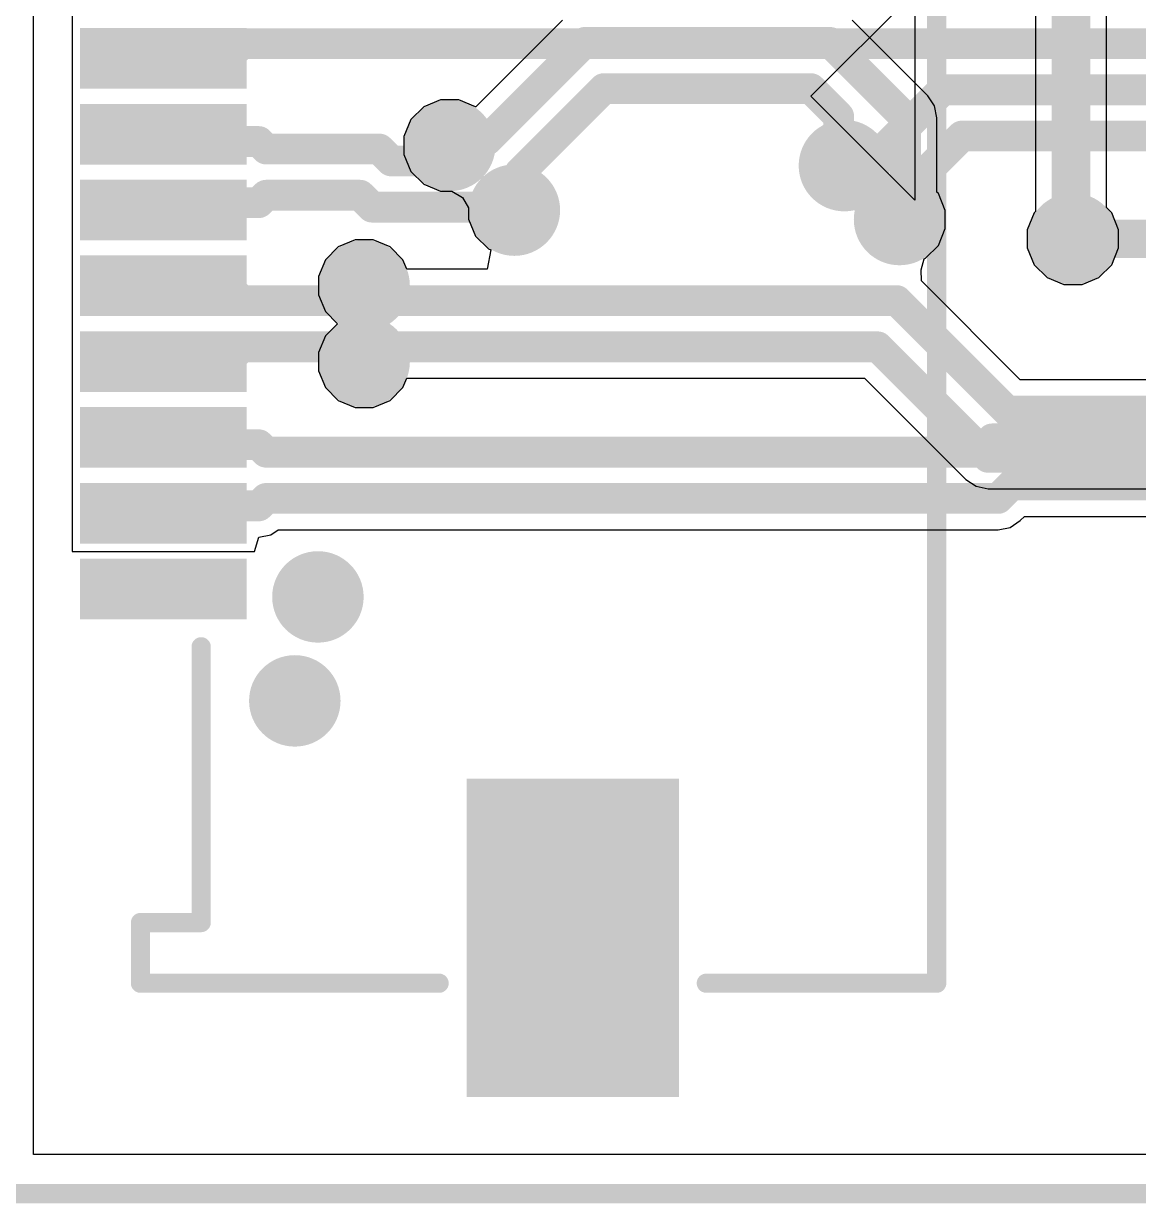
# Model space of a CAD drawing. Header units: inches. Extents: x -14.1 to 26.4, y -2.7 to 26.9.
# Drawn here: x 0.19 to 7.54, y -0.06 to 7.72 of the extents above; entities that cross this region are included whole.
import ezdxf

# ---------------------------------------------------------------- set-up
doc = ezdxf.new("R2010")
doc.units = ezdxf.units.IN
for name, color, linetype in [('Board Outline', 216, 'Continuous'), ('Bottom Layer', 5, 'Continuous'), ('Bottom Overlay', 54, 'Continuous'), ('Bottom Paste', 16, 'Continuous'), ('Bottom Solder', 6, 'Continuous'), ('Top Layer', 1, 'Continuous'), ('Top Solder', 216, 'Continuous'), ('Via Holes', 16, 'Continuous')]:
    doc.layers.add(name, color=color, linetype=linetype)

# ---------------------------------------------------------------- blocks, each defined once
blk = doc.blocks.new('5051101492_B_4')
at = {"layer": 'Bottom Layer'}
for points in [[(-6.5499, 2), (-4.5499, 2), (-4.5499, 0.7), (-6.5499, 0.7)], [(4.5499, 2), (6.5499, 2), (6.5499, 0.7), (4.5499, 0.7)], [(-3.3999, -0.85), (-3.0999, -0.85), (-3.0999, -1.85), (-3.3999, -1.85)], [(-2.9001, -0.85), (-2.6001, -0.85), (-2.6001, -1.85), (-2.9001, -1.85)], [(-2.3999, -0.85), (-2.0999, -0.85), (-2.0999, -1.85), (-2.3999, -1.85)], [(-1.9001, -0.85), (-1.6001, -0.85), (-1.6001, -1.85), (-1.9001, -1.85)], [(-1.4002, -0.85), (-1.1002, -0.85), (-1.1002, -1.85), (-1.4002, -1.85)], [(-0.9001, -0.85), (-0.6001, -0.85), (-0.6001, -1.85), (-0.9001, -1.85)], [(-0.3999, -0.85), (-0.0999, -0.85), (-0.0999, -1.85), (-0.3999, -1.85)], [(0.0999, -0.85), (0.3999, -0.85), (0.3999, -1.85), (0.0999, -1.85)], [(0.6001, -0.85), (0.9001, -0.85), (0.9001, -1.85), (0.6001, -1.85)], [(1.0999, -0.85), (1.3999, -0.85), (1.3999, -1.85), (1.0999, -1.85)], [(1.6001, -0.85), (1.9001, -0.85), (1.9001, -1.85), (1.6001, -1.85)], [(2.0999, -0.85), (2.3999, -0.85), (2.3999, -1.85), (2.0999, -1.85)], [(2.6001, -0.85), (2.9001, -0.85), (2.9001, -1.85), (2.6001, -1.85)], [(3.0999, -0.85), (3.3999, -0.85), (3.3999, -1.85), (3.0999, -1.85)]]:
    blk.add_hatch(color=5, dxfattribs=at).paths.add_polyline_path(points)
at = {"layer": 'Bottom Paste'}
for points in [[(-6.5499, 2), (-4.5499, 2), (-4.5499, 0.7), (-6.5499, 0.7)], [(4.5499, 2), (6.5499, 2), (6.5499, 0.7), (4.5499, 0.7)], [(-3.3999, -0.85), (-3.0999, -0.85), (-3.0999, -1.85), (-3.3999, -1.85)], [(-2.9001, -0.85), (-2.6001, -0.85), (-2.6001, -1.85), (-2.9001, -1.85)], [(-2.3999, -0.85), (-2.0999, -0.85), (-2.0999, -1.85), (-2.3999, -1.85)], [(-1.9001, -0.85), (-1.6001, -0.85), (-1.6001, -1.85), (-1.9001, -1.85)], [(-1.4002, -0.85), (-1.1002, -0.85), (-1.1002, -1.85), (-1.4002, -1.85)], [(-0.9001, -0.85), (-0.6001, -0.85), (-0.6001, -1.85), (-0.9001, -1.85)], [(-0.3999, -0.85), (-0.0999, -0.85), (-0.0999, -1.85), (-0.3999, -1.85)], [(0.0999, -0.85), (0.3999, -0.85), (0.3999, -1.85), (0.0999, -1.85)], [(0.6001, -0.85), (0.9001, -0.85), (0.9001, -1.85), (0.6001, -1.85)], [(1.0999, -0.85), (1.3999, -0.85), (1.3999, -1.85), (1.0999, -1.85)], [(1.6001, -0.85), (1.9001, -0.85), (1.9001, -1.85), (1.6001, -1.85)], [(2.0999, -0.85), (2.3999, -0.85), (2.3999, -1.85), (2.0999, -1.85)], [(2.6001, -0.85), (2.9001, -0.85), (2.9001, -1.85), (2.6001, -1.85)], [(3.0999, -0.85), (3.3999, -0.85), (3.3999, -1.85), (3.0999, -1.85)]]:
    blk.add_hatch(color=16, dxfattribs=at).paths.add_polyline_path(points)
at = {"layer": 'Bottom Solder'}
for points in [[(-6.5999, 2.05), (-4.4999, 2.05), (-4.4999, 0.65), (-6.5999, 0.65)], [(4.4999, 2.05), (6.5999, 2.05), (6.5999, 0.65), (4.4999, 0.65)], [(-3.4499, -0.8), (-3.0499, -0.8), (-3.0499, -1.9), (-3.4499, -1.9)], [(-2.9501, -0.8), (-2.5501, -0.8), (-2.5501, -1.9), (-2.9501, -1.9)], [(-2.4499, -0.8), (-2.0499, -0.8), (-2.0499, -1.9), (-2.4499, -1.9)], [(-1.9501, -0.8), (-1.5501, -0.8), (-1.5501, -1.9), (-1.9501, -1.9)], [(-1.4502, -0.8), (-1.0502, -0.8), (-1.0502, -1.9), (-1.4502, -1.9)], [(-0.9501, -0.8), (-0.5501, -0.8), (-0.5501, -1.9), (-0.9501, -1.9)], [(-0.4499, -0.8), (-0.0499, -0.8), (-0.0499, -1.9), (-0.4499, -1.9)], [(0.0499, -0.8), (0.4499, -0.8), (0.4499, -1.9), (0.0499, -1.9)], [(0.5501, -0.8), (0.9501, -0.8), (0.9501, -1.9), (0.5501, -1.9)], [(1.0499, -0.8), (1.4499, -0.8), (1.4499, -1.9), (1.0499, -1.9)], [(1.5501, -0.8), (1.9501, -0.8), (1.9501, -1.9), (1.5501, -1.9)], [(2.0499, -0.8), (2.4499, -0.8), (2.4499, -1.9), (2.0499, -1.9)], [(2.5501, -0.8), (2.9501, -0.8), (2.9501, -1.9), (2.5501, -1.9)], [(3.0499, -0.8), (3.4499, -0.8), (3.4499, -1.9), (3.0499, -1.9)]]:
    blk.add_hatch(color=6, dxfattribs=at).paths.add_polyline_path(points)
at = {"layer": 'Bottom Overlay'}
for p, q in [((0, 2.921), (-0.6858, 3.6068)), ((-0.6858, 3.6068), (0.6858, 3.6068)), ((0.6858, 3.6068), (0, 2.921))]:
    blk.add_line(p, q, dxfattribs=at)
for points in [[(-5.85, 2.2311, 0.127, 0.127, 0), (-5.85, 3.75, 0.127, 0.127, 0)], [(5.85, 3.75, 0.127, 0.127, 0), (-5.85, 3.75, 0.127, 0.127, 0)], [(5.85, 2.2311, 0.127, 0.127, 0), (5.85, 3.75, 0.127, 0.127, 0)], [(-5.85, -1.5, 0.127, 0.127, 0), (-5.85, 0.4688, 0.127, 0.127, 0)], [(5.85, -1.5, 0.127, 0.127, 0), (5.85, 0.4688, 0.127, 0.127, 0)], [(-3.6312, -1.1, 0.127, 0.127, 0), (-5.45, -1.1, 0.127, 0.127, 0)], [(-5.45, -1.5, 0.127, 0.127, 0), (-5.45, -1.1, 0.127, 0.127, 0)], [(5.45, -1.1, 0.127, 0.127, 0), (3.6311, -1.1, 0.127, 0.127, 0)], [(5.45, -1.5, 0.127, 0.127, 0), (5.45, -1.1, 0.127, 0.127, 0)], [(-3.81, -1.5494, 0.254, 0.254, 0), (-3.9624, -1.397, 0.254, 0.254, 0)], [(-3.9624, -1.7018, 0.254, 0.254, 0), (-3.9624, -1.397, 0.254, 0.254, 0)], [(-5.45, -1.5, 0.127, 0.127, 0), (-5.85, -1.5, 0.127, 0.127, 0)], [(-3.9624, -1.7018, 0.254, 0.254, 0), (-3.81, -1.5494, 0.254, 0.254, 0)], [(5.85, -1.5, 0.127, 0.127, 0), (5.45, -1.5, 0.127, 0.127, 0)]]:
    blk.add_lwpolyline(points, format="xyseb", dxfattribs=at)
for points in [[(-5.8817, 3.75, 0.0635, 0.0635, 1), (-5.8182, 3.75, 0.0635, 0.0635, 1)], [(-5.8817, 3.75, 0.0635, 0.0635, 1), (-5.8182, 3.75, 0.0635, 0.0635, 1)], [(5.8183, 3.75, 0.0635, 0.0635, 1), (5.8818, 3.75, 0.0635, 0.0635, 1)], [(5.8183, 3.75, 0.0635, 0.0635, 1), (5.8818, 3.75, 0.0635, 0.0635, 1)], [(-5.8817, 2.2311, 0.0635, 0.0635, 1), (-5.8182, 2.2311, 0.0635, 0.0635, 1)], [(5.8183, 2.2311, 0.0635, 0.0635, 1), (5.8818, 2.2311, 0.0635, 0.0635, 1)], [(-5.8817, 0.4688, 0.0635, 0.0635, 1), (-5.8182, 0.4688, 0.0635, 0.0635, 1)], [(5.8183, 0.4688, 0.0635, 0.0635, 1), (5.8818, 0.4688, 0.0635, 0.0635, 1)], [(-5.4817, -1.1, 0.0635, 0.0635, 1), (-5.4182, -1.1, 0.0635, 0.0635, 1)], [(-5.4817, -1.1, 0.0635, 0.0635, 1), (-5.4182, -1.1, 0.0635, 0.0635, 1)], [(-3.6629, -1.1, 0.0635, 0.0635, 1), (-3.5994, -1.1, 0.0635, 0.0635, 1)], [(3.5993, -1.1, 0.0635, 0.0635, 1), (3.6628, -1.1, 0.0635, 0.0635, 1)], [(5.4183, -1.1, 0.0635, 0.0635, 1), (5.4818, -1.1, 0.0635, 0.0635, 1)], [(5.4183, -1.1, 0.0635, 0.0635, 1), (5.4818, -1.1, 0.0635, 0.0635, 1)], [(-4.0259, -1.397, 0.127, 0.127, 1), (-3.8989, -1.397, 0.127, 0.127, 1)], [(-4.0259, -1.397, 0.127, 0.127, 1), (-3.8989, -1.397, 0.127, 0.127, 1)], [(-5.8817, -1.5, 0.0635, 0.0635, 1), (-5.8182, -1.5, 0.0635, 0.0635, 1)], [(-5.8817, -1.5, 0.0635, 0.0635, 1), (-5.8182, -1.5, 0.0635, 0.0635, 1)], [(-5.4817, -1.5, 0.0635, 0.0635, 1), (-5.4182, -1.5, 0.0635, 0.0635, 1)], [(-5.4817, -1.5, 0.0635, 0.0635, 1), (-5.4182, -1.5, 0.0635, 0.0635, 1)], [(-3.8735, -1.5494, 0.127, 0.127, 1), (-3.7465, -1.5494, 0.127, 0.127, 1)], [(-3.8735, -1.5494, 0.127, 0.127, 1), (-3.7465, -1.5494, 0.127, 0.127, 1)], [(5.4183, -1.5, 0.0635, 0.0635, 1), (5.4818, -1.5, 0.0635, 0.0635, 1)], [(5.4183, -1.5, 0.0635, 0.0635, 1), (5.4818, -1.5, 0.0635, 0.0635, 1)], [(5.8183, -1.5, 0.0635, 0.0635, 1), (5.8818, -1.5, 0.0635, 0.0635, 1)], [(5.8183, -1.5, 0.0635, 0.0635, 1), (5.8818, -1.5, 0.0635, 0.0635, 1)], [(-4.0259, -1.7018, 0.127, 0.127, 1), (-3.8989, -1.7018, 0.127, 0.127, 1)], [(-4.0259, -1.7018, 0.127, 0.127, 1), (-3.8989, -1.7018, 0.127, 0.127, 1)]]:
    blk.add_lwpolyline(points, format="xyseb", close=True, dxfattribs=at)

msp = doc.modelspace()

# ---------------------------------------------------------------- hatches: boundary and pattern name
at = {"layer": 'Bottom Layer'}
h = msp.add_hatch(color=5, dxfattribs=at)
edge = h.paths.add_edge_path()
edge.add_arc((3.0025, 6.9147), 0.2, 0, 360)
h = msp.add_hatch(color=5, dxfattribs=at)
edge = h.paths.add_edge_path()
edge.add_arc((5.6054, 6.7818), 0.2, 0, 360)
h = msp.add_hatch(color=5, dxfattribs=at)
edge = h.paths.add_edge_path()
edge.add_arc((3.429, 6.4882), 0.2, 0, 360)
h = msp.add_hatch(color=5, dxfattribs=at)
edge = h.paths.add_edge_path()
edge.add_arc((5.969, 6.4262), 0.2, 0, 360)
h = msp.add_hatch(color=5, dxfattribs=at)
edge = h.paths.add_edge_path()
edge.add_arc((7.112, 6.2992), 0.2, 0, 360)
h = msp.add_hatch(color=5, dxfattribs=at)
edge = h.paths.add_edge_path()
edge.add_arc((2.4384, 5.9898), 0.2, 0, 360)
h = msp.add_hatch(color=5, dxfattribs=at)
edge = h.paths.add_edge_path()
edge.add_arc((2.4384, 5.4882), 0.2, 0, 360)
h = msp.add_hatch(color=5, dxfattribs=at)
edge = h.paths.add_edge_path()
edge.add_arc((2.1336, 3.937), 0.2, 0, 360)
h = msp.add_hatch(color=5, dxfattribs=at)
edge = h.paths.add_edge_path()
edge.add_arc((1.9812, 3.2512), 0.2, 0, 360)
at = {"layer": 'Bottom Solder'}
h = msp.add_hatch(color=6, dxfattribs=at)
edge = h.paths.add_edge_path()
edge.add_arc((3.0025, 6.9147), 0.3016, 0, 360)
h = msp.add_hatch(color=6, dxfattribs=at)
edge = h.paths.add_edge_path()
edge.add_arc((5.6054, 6.7818), 0.3016, 0, 360)
h = msp.add_hatch(color=6, dxfattribs=at)
edge = h.paths.add_edge_path()
edge.add_arc((3.429, 6.4882), 0.3016, 0, 360)
h = msp.add_hatch(color=6, dxfattribs=at)
edge = h.paths.add_edge_path()
edge.add_arc((5.969, 6.4262), 0.3016, 0, 360)
h = msp.add_hatch(color=6, dxfattribs=at)
edge = h.paths.add_edge_path()
edge.add_arc((7.112, 6.2992), 0.3016, 0, 360)
h = msp.add_hatch(color=6, dxfattribs=at)
edge = h.paths.add_edge_path()
edge.add_arc((2.4384, 5.9898), 0.3016, 0, 360)
h = msp.add_hatch(color=6, dxfattribs=at)
edge = h.paths.add_edge_path()
edge.add_arc((2.4384, 5.4882), 0.3016, 0, 360)
h = msp.add_hatch(color=6, dxfattribs=at)
edge = h.paths.add_edge_path()
edge.add_arc((2.1336, 3.937), 0.3016, 0, 360)
h = msp.add_hatch(color=6, dxfattribs=at)
edge = h.paths.add_edge_path()
edge.add_arc((1.9812, 3.2512), 0.3016, 0, 360)
at = {"layer": 'Top Layer'}
h = msp.add_hatch(color=1, dxfattribs=at)
edge = h.paths.add_edge_path()
edge.add_arc((3.0025, 6.9147), 0.2, 0, 360)
h = msp.add_hatch(color=1, dxfattribs=at)
edge = h.paths.add_edge_path()
edge.add_arc((5.6054, 6.7818), 0.2, 0, 360)
h = msp.add_hatch(color=1, dxfattribs=at)
edge = h.paths.add_edge_path()
edge.add_arc((3.429, 6.4882), 0.2, 0, 360)
h = msp.add_hatch(color=1, dxfattribs=at)
edge = h.paths.add_edge_path()
edge.add_arc((5.969, 6.4262), 0.2, 0, 360)
h = msp.add_hatch(color=1, dxfattribs=at)
edge = h.paths.add_edge_path()
edge.add_arc((7.112, 6.2992), 0.2, 0, 360)
h = msp.add_hatch(color=1, dxfattribs=at)
edge = h.paths.add_edge_path()
edge.add_arc((2.4384, 5.9898), 0.2, 0, 360)
h = msp.add_hatch(color=1, dxfattribs=at)
edge = h.paths.add_edge_path()
edge.add_arc((2.4384, 5.4882), 0.2, 0, 360)
h = msp.add_hatch(color=1, dxfattribs=at)
edge = h.paths.add_edge_path()
edge.add_arc((2.1336, 3.937), 0.2, 0, 360)
h = msp.add_hatch(color=1, dxfattribs=at)
edge = h.paths.add_edge_path()
edge.add_arc((1.9812, 3.2512), 0.2, 0, 360)
at = {"layer": 'Top Solder'}
h = msp.add_hatch(color=216, dxfattribs=at)
edge = h.paths.add_edge_path()
edge.add_arc((3.0025, 6.9147), 0.3016, 0, 360)
h = msp.add_hatch(color=216, dxfattribs=at)
edge = h.paths.add_edge_path()
edge.add_arc((5.6054, 6.7818), 0.3016, 0, 360)
h = msp.add_hatch(color=216, dxfattribs=at)
edge = h.paths.add_edge_path()
edge.add_arc((3.429, 6.4882), 0.3016, 0, 360)
h = msp.add_hatch(color=216, dxfattribs=at)
edge = h.paths.add_edge_path()
edge.add_arc((5.969, 6.4262), 0.3016, 0, 360)
h = msp.add_hatch(color=216, dxfattribs=at)
edge = h.paths.add_edge_path()
edge.add_arc((7.112, 6.2992), 0.3016, 0, 360)
h = msp.add_hatch(color=216, dxfattribs=at)
edge = h.paths.add_edge_path()
edge.add_arc((2.4384, 5.9898), 0.3016, 0, 360)
h = msp.add_hatch(color=216, dxfattribs=at)
edge = h.paths.add_edge_path()
edge.add_arc((2.4384, 5.4882), 0.3016, 0, 360)
h = msp.add_hatch(color=216, dxfattribs=at)
edge = h.paths.add_edge_path()
edge.add_arc((2.1336, 3.937), 0.3016, 0, 360)
h = msp.add_hatch(color=216, dxfattribs=at)
edge = h.paths.add_edge_path()
edge.add_arc((1.9812, 3.2512), 0.3016, 0, 360)
at = {"layer": 'Via Holes'}
h = msp.add_hatch(color=7, dxfattribs=at)
edge = h.paths.add_edge_path()
edge.add_arc((3.0025, 6.9147), 0.1, 0, 360)
h = msp.add_hatch(color=7, dxfattribs=at)
edge = h.paths.add_edge_path()
edge.add_arc((5.6054, 6.7818), 0.1, 0, 360)
h = msp.add_hatch(color=7, dxfattribs=at)
edge = h.paths.add_edge_path()
edge.add_arc((3.429, 6.4882), 0.1, 0, 360)
h = msp.add_hatch(color=7, dxfattribs=at)
edge = h.paths.add_edge_path()
edge.add_arc((5.969, 6.4262), 0.1, 0, 360)
h = msp.add_hatch(color=7, dxfattribs=at)
edge = h.paths.add_edge_path()
edge.add_arc((7.112, 6.2992), 0.1, 0, 360)
h = msp.add_hatch(color=7, dxfattribs=at)
edge = h.paths.add_edge_path()
edge.add_arc((2.4384, 5.9898), 0.1, 0, 360)
h = msp.add_hatch(color=7, dxfattribs=at)
edge = h.paths.add_edge_path()
edge.add_arc((2.4384, 5.4882), 0.1, 0, 360)
h = msp.add_hatch(color=7, dxfattribs=at)
edge = h.paths.add_edge_path()
edge.add_arc((2.1336, 3.937), 0.1, 0, 360)
h = msp.add_hatch(color=7, dxfattribs=at)
edge = h.paths.add_edge_path()
edge.add_arc((1.9812, 3.2512), 0.1, 0, 360)

# ---------------------------------------------------------------- linework, layer by layer
at = {"layer": 'Board Outline'}
msp.add_lwpolyline([(0, 0, 0.127, 0.127, 0), (13, 0, 0.127, 0.127, 0)], format="xyseb", dxfattribs=at)
at = {"layer": 'Bottom Layer'}
for p, q in [((0.259, 0.259), (0.259, 13.741)), ((0.5122, 8.2376), (0.5122, 7.2373)), ((0.5122, 7.2373), (0.5122, 6.2373)), ((0.5122, 6.2373), (0.5122, 5.2373)), ((0.5122, 5.2373), (0.5122, 4.2373)), ((6.6977, 4.3952), (6.7649, 4.4401)), ((6.7649, 4.4401), (6.7922, 4.4674)), ((6.7922, 4.4674), (11.3045, 4.4674)), ((1.8224, 4.3459), (1.8725, 4.3794)), ((1.8725, 4.3794), (6.6184, 4.3794)), ((6.6184, 4.3794), (6.6977, 4.3952)), ((6.6184, 4.3794), (6.6184, 4.3794)), ((1.7154, 4.2373), (1.7431, 4.3302)), ((1.7431, 4.3302), (1.8224, 4.3459)), ((0.5122, 4.2373), (1.7154, 4.2373)), ((12.741, 0.259), (0.259, 0.259))]:
    msp.add_line(p, q, dxfattribs=at)
for points in [[(1.1138, 7.4889, 0.2032, 0.2032, 0), (1.1622, 7.5373, 0.2032, 0.2032, 0)], [(1.1622, 7.5373, 0.2032, 0.2032, 0), (1.582, 7.5373, 0.2032, 0.2032, 0)], [(1.582, 7.5373, 0.2032, 0.2032, 0), (1.6312, 7.5866, 0.2032, 0.2032, 0)], [(1.6312, 7.5866, 0.2032, 0.2032, 0), (9.059, 7.5866, 0.2032, 0.2032, 0)], [(5.7911, 6.8185, 0.2032, 0.2032, 0), (6.2544, 7.2818, 0.2032, 0.2032, 0)], [(6.2544, 7.2818, 0.2032, 0.2032, 0), (9.6969, 7.2818, 0.2032, 0.2032, 0)], [(1.1138, 6.9891, 0.2032, 0.2032, 0), (1.1622, 6.9407, 0.2032, 0.2032, 0)], [(1.1622, 6.9407, 0.2032, 0.2032, 0), (1.7431, 6.9407, 0.2032, 0.2032, 0)], [(1.7431, 6.9407, 0.2032, 0.2032, 0), (1.7924, 6.8914, 0.2032, 0.2032, 0)], [(2.8472, 6.8128, 0.2032, 0.2032, 0), (2.9492, 6.9147, 0.2032, 0.2032, 0)], [(2.9492, 6.9147, 0.2032, 0.2032, 0), (3.0025, 6.9147, 0.2032, 0.2032, 0)], [(6.0067, 6.603, 0.2032, 0.2032, 0), (6.3806, 6.977, 0.2032, 0.2032, 0)], [(6.3806, 6.977, 0.2032, 0.2032, 0), (9.0953, 6.977, 0.2032, 0.2032, 0)], [(1.7924, 6.8914, 0.2032, 0.2032, 0), (2.5381, 6.8914, 0.2032, 0.2032, 0)], [(2.5381, 6.8914, 0.2032, 0.2032, 0), (2.6167, 6.8128, 0.2032, 0.2032, 0)], [(2.6167, 6.8128, 0.2032, 0.2032, 0), (2.8472, 6.8128, 0.2032, 0.2032, 0)], [(1.1138, 6.4889, 0.2032, 0.2032, 0), (1.1622, 6.5373, 0.2032, 0.2032, 0)], [(1.1622, 6.5373, 0.2032, 0.2032, 0), (1.7431, 6.5373, 0.2032, 0.2032, 0)], [(1.7431, 6.5373, 0.2032, 0.2032, 0), (1.7924, 6.5866, 0.2032, 0.2032, 0)], [(1.7924, 6.5866, 0.2032, 0.2032, 0), (2.4118, 6.5866, 0.2032, 0.2032, 0)], [(2.4118, 6.5866, 0.2032, 0.2032, 0), (2.4905, 6.508, 0.2032, 0.2032, 0)], [(2.4905, 6.508, 0.2032, 0.2032, 0), (3.4092, 6.508, 0.2032, 0.2032, 0)], [(3.4092, 6.508, 0.2032, 0.2032, 0), (3.429, 6.4882, 0.2032, 0.2032, 0)], [(7.112, 6.2992, 0.254, 0.254, 0), (9.5853, 6.2992, 0.254, 0.254, 0)], [(1.1138, 5.9891, 0.2032, 0.2032, 0), (1.1622, 5.9407, 0.2032, 0.2032, 0)], [(1.1622, 5.9407, 0.2032, 0.2032, 0), (1.582, 5.9407, 0.2032, 0.2032, 0)], [(1.582, 5.9407, 0.2032, 0.2032, 0), (1.6312, 5.8914, 0.2032, 0.2032, 0)], [(1.6312, 5.8914, 0.2032, 0.2032, 0), (2.2867, 5.8914, 0.2032, 0.2032, 0)], [(1.582, 5.5373, 0.2032, 0.2032, 0), (1.6312, 5.5866, 0.2032, 0.2032, 0)], [(1.6312, 5.5866, 0.2032, 0.2032, 0), (2.2867, 5.5866, 0.2032, 0.2032, 0)], [(1.1138, 5.4889, 0.2032, 0.2032, 0), (1.1622, 5.5373, 0.2032, 0.2032, 0)], [(1.1622, 5.5373, 0.2032, 0.2032, 0), (1.582, 5.5373, 0.2032, 0.2032, 0)], [(1.1138, 4.9891, 0.2032, 0.2032, 0), (1.1622, 4.9407, 0.2032, 0.2032, 0)], [(6.4922, 4.8914, 0.2032, 0.2032, 0), (6.5802, 4.9794, 0.2032, 0.2032, 0)], [(6.5802, 4.9794, 0.2032, 0.2032, 0), (11.4277, 4.9794, 0.2032, 0.2032, 0)], [(1.1622, 4.9407, 0.2032, 0.2032, 0), (1.7431, 4.9407, 0.2032, 0.2032, 0)], [(1.7431, 4.9407, 0.2032, 0.2032, 0), (1.7924, 4.8914, 0.2032, 0.2032, 0)], [(1.7924, 4.8914, 0.2032, 0.2032, 0), (6.4922, 4.8914, 0.2032, 0.2032, 0)], [(6.6184, 4.5866, 0.2032, 0.2032, 0), (6.7064, 4.6746, 0.2032, 0.2032, 0)], [(6.7064, 4.6746, 0.2032, 0.2032, 0), (11.4325, 4.6746, 0.2032, 0.2032, 0)], [(1.7431, 4.5373, 0.2032, 0.2032, 0), (1.7924, 4.5866, 0.2032, 0.2032, 0)], [(1.7924, 4.5866, 0.2032, 0.2032, 0), (6.6184, 4.5866, 0.2032, 0.2032, 0)], [(1.1138, 4.4889, 0.2032, 0.2032, 0), (1.1622, 4.5373, 0.2032, 0.2032, 0)], [(1.1622, 4.5373, 0.2032, 0.2032, 0), (1.7431, 4.5373, 0.2032, 0.2032, 0)]]:
    msp.add_lwpolyline(points, format="xyseb", dxfattribs=at)
for points in [[(1.1114, 7.5373, 0.1016, 0.1016, 1), (1.213, 7.5373, 0.1016, 0.1016, 1)], [(1.1114, 7.5373, 0.1016, 0.1016, 1), (1.213, 7.5373, 0.1016, 0.1016, 1)], [(1.5312, 7.5373, 0.1016, 0.1016, 1), (1.6328, 7.5373, 0.1016, 0.1016, 1)], [(1.5312, 7.5373, 0.1016, 0.1016, 1), (1.6328, 7.5373, 0.1016, 0.1016, 1)], [(1.5804, 7.5866, 0.1016, 0.1016, 1), (1.682, 7.5866, 0.1016, 0.1016, 1)], [(1.5804, 7.5866, 0.1016, 0.1016, 1), (1.682, 7.5866, 0.1016, 0.1016, 1)], [(1.063, 7.4889, 0.1016, 0.1016, 1), (1.1646, 7.4889, 0.1016, 0.1016, 1)], [(6.2036, 7.2818, 0.1016, 0.1016, 1), (6.3052, 7.2818, 0.1016, 0.1016, 1)], [(6.2036, 7.2818, 0.1016, 0.1016, 1), (6.3052, 7.2818, 0.1016, 0.1016, 1)], [(1.063, 6.9891, 0.1016, 0.1016, 1), (1.1646, 6.9891, 0.1016, 0.1016, 1)], [(1.1114, 6.9407, 0.1016, 0.1016, 1), (1.213, 6.9407, 0.1016, 0.1016, 1)], [(1.1114, 6.9407, 0.1016, 0.1016, 1), (1.213, 6.9407, 0.1016, 0.1016, 1)], [(1.6923, 6.9407, 0.1016, 0.1016, 1), (1.7939, 6.9407, 0.1016, 0.1016, 1)], [(1.6923, 6.9407, 0.1016, 0.1016, 1), (1.7939, 6.9407, 0.1016, 0.1016, 1)], [(2.8984, 6.9147, 0.1016, 0.1016, 1), (3, 6.9147, 0.1016, 0.1016, 1)], [(2.8984, 6.9147, 0.1016, 0.1016, 1), (3, 6.9147, 0.1016, 0.1016, 1)], [(2.9517, 6.9147, 0.1016, 0.1016, 1), (3.0533, 6.9147, 0.1016, 0.1016, 1)], [(6.3298, 6.977, 0.1016, 0.1016, 1), (6.4314, 6.977, 0.1016, 0.1016, 1)], [(6.3298, 6.977, 0.1016, 0.1016, 1), (6.4314, 6.977, 0.1016, 0.1016, 1)], [(1.7416, 6.8914, 0.1016, 0.1016, 1), (1.8432, 6.8914, 0.1016, 0.1016, 1)], [(1.7416, 6.8914, 0.1016, 0.1016, 1), (1.8432, 6.8914, 0.1016, 0.1016, 1)], [(2.4873, 6.8914, 0.1016, 0.1016, 1), (2.5889, 6.8914, 0.1016, 0.1016, 1)], [(2.4873, 6.8914, 0.1016, 0.1016, 1), (2.5889, 6.8914, 0.1016, 0.1016, 1)], [(2.5659, 6.8128, 0.1016, 0.1016, 1), (2.6675, 6.8128, 0.1016, 0.1016, 1)], [(2.5659, 6.8128, 0.1016, 0.1016, 1), (2.6675, 6.8128, 0.1016, 0.1016, 1)], [(2.7964, 6.8128, 0.1016, 0.1016, 1), (2.898, 6.8128, 0.1016, 0.1016, 1)], [(2.7964, 6.8128, 0.1016, 0.1016, 1), (2.898, 6.8128, 0.1016, 0.1016, 1)], [(5.7403, 6.8185, 0.1016, 0.1016, 1), (5.8419, 6.8185, 0.1016, 0.1016, 1)], [(5.9559, 6.603, 0.1016, 0.1016, 1), (6.0575, 6.603, 0.1016, 0.1016, 1)], [(1.1114, 6.5373, 0.1016, 0.1016, 1), (1.213, 6.5373, 0.1016, 0.1016, 1)], [(1.1114, 6.5373, 0.1016, 0.1016, 1), (1.213, 6.5373, 0.1016, 0.1016, 1)], [(1.6923, 6.5373, 0.1016, 0.1016, 1), (1.7939, 6.5373, 0.1016, 0.1016, 1)], [(1.6923, 6.5373, 0.1016, 0.1016, 1), (1.7939, 6.5373, 0.1016, 0.1016, 1)], [(1.7416, 6.5866, 0.1016, 0.1016, 1), (1.8432, 6.5866, 0.1016, 0.1016, 1)], [(1.7416, 6.5866, 0.1016, 0.1016, 1), (1.8432, 6.5866, 0.1016, 0.1016, 1)], [(2.361, 6.5866, 0.1016, 0.1016, 1), (2.4626, 6.5866, 0.1016, 0.1016, 1)], [(2.361, 6.5866, 0.1016, 0.1016, 1), (2.4626, 6.5866, 0.1016, 0.1016, 1)], [(1.063, 6.4889, 0.1016, 0.1016, 1), (1.1646, 6.4889, 0.1016, 0.1016, 1)], [(2.4397, 6.508, 0.1016, 0.1016, 1), (2.5413, 6.508, 0.1016, 0.1016, 1)], [(2.4397, 6.508, 0.1016, 0.1016, 1), (2.5413, 6.508, 0.1016, 0.1016, 1)], [(3.3584, 6.508, 0.1016, 0.1016, 1), (3.46, 6.508, 0.1016, 0.1016, 1)], [(3.3584, 6.508, 0.1016, 0.1016, 1), (3.46, 6.508, 0.1016, 0.1016, 1)], [(3.3782, 6.4882, 0.1016, 0.1016, 1), (3.4798, 6.4882, 0.1016, 0.1016, 1)], [(7.0485, 6.2992, 0.127, 0.127, 1), (7.1755, 6.2992, 0.127, 0.127, 1)], [(1.063, 5.9891, 0.1016, 0.1016, 1), (1.1646, 5.9891, 0.1016, 0.1016, 1)], [(1.1114, 5.9407, 0.1016, 0.1016, 1), (1.213, 5.9407, 0.1016, 0.1016, 1)], [(1.1114, 5.9407, 0.1016, 0.1016, 1), (1.213, 5.9407, 0.1016, 0.1016, 1)], [(1.5312, 5.9407, 0.1016, 0.1016, 1), (1.6328, 5.9407, 0.1016, 0.1016, 1)], [(1.5312, 5.9407, 0.1016, 0.1016, 1), (1.6328, 5.9407, 0.1016, 0.1016, 1)], [(1.5804, 5.8914, 0.1016, 0.1016, 1), (1.682, 5.8914, 0.1016, 0.1016, 1)], [(1.5804, 5.8914, 0.1016, 0.1016, 1), (1.682, 5.8914, 0.1016, 0.1016, 1)], [(2.2359, 5.8914, 0.1016, 0.1016, 1), (2.3375, 5.8914, 0.1016, 0.1016, 1)], [(1.5804, 5.5866, 0.1016, 0.1016, 1), (1.682, 5.5866, 0.1016, 0.1016, 1)], [(1.5804, 5.5866, 0.1016, 0.1016, 1), (1.682, 5.5866, 0.1016, 0.1016, 1)], [(2.2359, 5.5866, 0.1016, 0.1016, 1), (2.3375, 5.5866, 0.1016, 0.1016, 1)], [(1.1114, 5.5373, 0.1016, 0.1016, 1), (1.213, 5.5373, 0.1016, 0.1016, 1)], [(1.1114, 5.5373, 0.1016, 0.1016, 1), (1.213, 5.5373, 0.1016, 0.1016, 1)], [(1.5312, 5.5373, 0.1016, 0.1016, 1), (1.6328, 5.5373, 0.1016, 0.1016, 1)], [(1.5312, 5.5373, 0.1016, 0.1016, 1), (1.6328, 5.5373, 0.1016, 0.1016, 1)], [(1.063, 5.4889, 0.1016, 0.1016, 1), (1.1646, 5.4889, 0.1016, 0.1016, 1)], [(1.063, 4.9891, 0.1016, 0.1016, 1), (1.1646, 4.9891, 0.1016, 0.1016, 1)], [(6.5294, 4.9794, 0.1016, 0.1016, 1), (6.631, 4.9794, 0.1016, 0.1016, 1)], [(6.5294, 4.9794, 0.1016, 0.1016, 1), (6.631, 4.9794, 0.1016, 0.1016, 1)], [(1.1114, 4.9407, 0.1016, 0.1016, 1), (1.213, 4.9407, 0.1016, 0.1016, 1)], [(1.1114, 4.9407, 0.1016, 0.1016, 1), (1.213, 4.9407, 0.1016, 0.1016, 1)], [(1.6923, 4.9407, 0.1016, 0.1016, 1), (1.7939, 4.9407, 0.1016, 0.1016, 1)], [(1.6923, 4.9407, 0.1016, 0.1016, 1), (1.7939, 4.9407, 0.1016, 0.1016, 1)], [(1.7416, 4.8914, 0.1016, 0.1016, 1), (1.8432, 4.8914, 0.1016, 0.1016, 1)], [(1.7416, 4.8914, 0.1016, 0.1016, 1), (1.8432, 4.8914, 0.1016, 0.1016, 1)], [(6.4414, 4.8914, 0.1016, 0.1016, 1), (6.543, 4.8914, 0.1016, 0.1016, 1)], [(6.4414, 4.8914, 0.1016, 0.1016, 1), (6.543, 4.8914, 0.1016, 0.1016, 1)], [(6.6556, 4.6746, 0.1016, 0.1016, 1), (6.7572, 4.6746, 0.1016, 0.1016, 1)], [(6.6556, 4.6746, 0.1016, 0.1016, 1), (6.7572, 4.6746, 0.1016, 0.1016, 1)], [(1.7416, 4.5866, 0.1016, 0.1016, 1), (1.8432, 4.5866, 0.1016, 0.1016, 1)], [(1.7416, 4.5866, 0.1016, 0.1016, 1), (1.8432, 4.5866, 0.1016, 0.1016, 1)], [(6.5676, 4.5866, 0.1016, 0.1016, 1), (6.6692, 4.5866, 0.1016, 0.1016, 1)], [(6.5676, 4.5866, 0.1016, 0.1016, 1), (6.6692, 4.5866, 0.1016, 0.1016, 1)], [(1.1114, 4.5373, 0.1016, 0.1016, 1), (1.213, 4.5373, 0.1016, 0.1016, 1)], [(1.1114, 4.5373, 0.1016, 0.1016, 1), (1.213, 4.5373, 0.1016, 0.1016, 1)], [(1.6923, 4.5373, 0.1016, 0.1016, 1), (1.7939, 4.5373, 0.1016, 0.1016, 1)], [(1.6923, 4.5373, 0.1016, 0.1016, 1), (1.7939, 4.5373, 0.1016, 0.1016, 1)], [(1.063, 4.4889, 0.1016, 0.1016, 1), (1.1646, 4.4889, 0.1016, 0.1016, 1)]]:
    msp.add_lwpolyline(points, format="xyseb", close=True, dxfattribs=at)
at = {"layer": 'Top Layer'}
for p, q in [((0.259, 0.259), (0.259, 13.741)), ((6.8662, 8.7601), (6.8662, 6.4799)), ((7.3324, 6.5053), (7.3324, 8.7855)), ((3.7468, 7.7411), (3.1747, 7.169)), ((6.1551, 7.2426), (5.6566, 7.7411)), ((6.2, 7.1754), (6.1551, 7.2426)), ((6.1551, 7.2426), (6.1551, 7.2426)), ((2.8316, 7.1704), (2.7468, 7.0856)), ((2.9425, 7.2163), (2.8316, 7.1704)), ((3.0625, 7.2163), (2.9425, 7.2163)), ((3.1733, 7.1704), (3.0625, 7.2163)), ((3.1747, 7.169), (3.1733, 7.1704)), ((6.2158, 7.0961), (6.2, 7.1754)), ((2.7468, 7.0856), (2.7009, 6.9747)), ((6.2158, 6.6148), (6.2158, 7.0961)), ((2.7009, 6.9747), (2.7009, 6.8547)), ((2.7009, 6.8547), (2.7468, 6.7439)), ((2.7468, 6.7439), (2.8316, 6.659)), ((2.8316, 6.659), (2.9425, 6.6131)), ((2.9425, 6.6131), (3.0168, 6.6131)), ((3.0168, 6.6131), (3.0865, 6.5722)), ((3.0865, 6.5722), (3.1274, 6.5026)), ((6.2143, 6.6074), (6.2158, 6.6148)), ((6.2247, 6.597), (6.2143, 6.6074)), ((6.2158, 6.6148), (6.2158, 6.6148)), ((6.2706, 6.4862), (6.2247, 6.597)), ((3.1274, 6.5026), (3.1274, 6.4282)), ((6.2706, 6.3662), (6.2706, 6.4862)), ((6.8563, 6.47), (6.8104, 6.3592)), ((6.8662, 6.4799), (6.8563, 6.47)), ((7.3677, 6.47), (7.3324, 6.5053)), ((7.4136, 6.3592), (7.3677, 6.47)), ((3.1274, 6.4282), (3.1733, 6.3174)), ((3.1733, 6.3174), (3.2582, 6.2325)), ((6.2247, 6.2554), (6.2706, 6.3662)), ((6.8104, 6.3592), (6.8104, 6.2392)), ((7.4136, 6.2392), (7.4136, 6.3592)), ((2.2676, 6.2455), (2.1827, 6.1606)), ((2.3784, 6.2914), (2.2676, 6.2455)), ((2.4984, 6.2914), (2.3784, 6.2914)), ((2.6092, 6.2455), (2.4984, 6.2914)), ((2.6941, 6.1606), (2.6092, 6.2455)), ((3.2582, 6.2325), (3.2749, 6.2256)), ((6.1398, 6.1705), (6.2247, 6.2554)), ((6.8104, 6.2392), (6.8563, 6.1284)), ((7.3677, 6.1284), (7.4136, 6.2392)), ((2.1827, 6.1606), (2.1368, 6.0498)), ((2.7198, 6.0986), (2.6941, 6.1606)), ((3.2749, 6.2256), (3.2496, 6.0986)), ((6.1123, 6.0944), (6.132, 6.1673)), ((6.132, 6.1673), (6.1398, 6.1705)), ((3.2496, 6.0986), (2.7198, 6.0986)), ((6.113, 6.0219), (6.1123, 6.0944)), ((6.8563, 6.1284), (6.9412, 6.0435)), ((7.2828, 6.0435), (7.3677, 6.1284)), ((2.1368, 6.0498), (2.1368, 5.9298)), ((6.7651, 5.3698), (6.113, 6.0219)), ((6.9412, 6.0435), (7.052, 5.9976)), ((7.052, 5.9976), (7.172, 5.9976)), ((7.172, 5.9976), (7.2828, 6.0435)), ((2.1368, 5.9298), (2.1827, 5.819)), ((2.1827, 5.819), (2.2627, 5.739)), ((2.2627, 5.739), (2.1827, 5.659)), ((2.1827, 5.659), (2.1368, 5.5482)), ((2.1368, 5.5482), (2.1368, 5.4282)), ((2.1368, 5.4282), (2.1827, 5.3174)), ((2.6941, 5.3174), (2.7198, 5.3794)), ((2.7198, 5.3794), (5.7384, 5.3794)), ((5.7384, 5.3794), (6.4065, 4.7113)), ((8.4165, 5.3698), (6.7651, 5.3698)), ((2.1827, 5.3174), (2.2676, 5.2325)), ((2.6092, 5.2325), (2.6941, 5.3174)), ((2.2676, 5.2325), (2.3784, 5.1866)), ((2.4984, 5.1866), (2.6092, 5.2325)), ((2.3784, 5.1866), (2.4984, 5.1866)), ((6.4065, 4.7113), (6.4065, 4.7113)), ((6.4065, 4.7113), (6.4737, 4.6664)), ((6.4737, 4.6664), (6.553, 4.6506)), ((6.553, 4.6506), (9.465, 4.6506)), ((12.741, 0.259), (0.259, 0.259))]:
    msp.add_line(p, q, dxfattribs=at)
for points in [[(7.0993, 6.3119, 0.254, 0.254, 0), (7.0993, 8.9535, 0.254, 0.254, 0)], [(3.2511, 6.9524, 0.2032, 0.2032, 0), (3.8934, 7.5946, 0.2032, 0.2032, 0)], [(3.8934, 7.5946, 0.2032, 0.2032, 0), (5.5101, 7.5946, 0.2032, 0.2032, 0)], [(5.5101, 7.5946, 0.2032, 0.2032, 0), (6.0086, 7.0961, 0.2032, 0.2032, 0)], [(3.4667, 6.7369, 0.2032, 0.2032, 0), (4.0196, 7.2898, 0.2032, 0.2032, 0)], [(4.0196, 7.2898, 0.2032, 0.2032, 0), (5.3839, 7.2898, 0.2032, 0.2032, 0)], [(5.3839, 7.2898, 0.2032, 0.2032, 0), (5.5677, 7.1059, 0.2032, 0.2032, 0)], [(5.5677, 6.8194, 0.2032, 0.2032, 0), (5.5677, 7.1059, 0.2032, 0.2032, 0)], [(6.0086, 6.6148, 0.2032, 0.2032, 0), (6.0086, 7.0961, 0.2032, 0.2032, 0)], [(3.0025, 6.9147, 0.2032, 0.2032, 0), (3.0401, 6.9524, 0.2032, 0.2032, 0)], [(3.0401, 6.9524, 0.2032, 0.2032, 0), (3.2511, 6.9524, 0.2032, 0.2032, 0)], [(5.5677, 6.8194, 0.2032, 0.2032, 0), (5.6054, 6.7818, 0.2032, 0.2032, 0)], [(3.4667, 6.5259, 0.2032, 0.2032, 0), (3.4667, 6.7369, 0.2032, 0.2032, 0)], [(6.0067, 6.6128, 0.2032, 0.2032, 0), (6.0086, 6.6148, 0.2032, 0.2032, 0)], [(6.0067, 6.4639, 0.2032, 0.2032, 0), (6.0067, 6.6128, 0.2032, 0.2032, 0)], [(3.429, 6.4882, 0.2032, 0.2032, 0), (3.4667, 6.5259, 0.2032, 0.2032, 0)], [(5.969, 6.4262, 0.2032, 0.2032, 0), (6.0067, 6.4639, 0.2032, 0.2032, 0)], [(7.0993, 6.3119, 0.254, 0.254, 0), (7.112, 6.2992, 0.254, 0.254, 0)], [(2.4384, 5.9898, 0.2032, 0.2032, 0), (2.4917, 5.9898, 0.2032, 0.2032, 0)], [(2.4917, 5.9898, 0.2032, 0.2032, 0), (2.5901, 5.8914, 0.2032, 0.2032, 0)], [(2.5901, 5.8914, 0.2032, 0.2032, 0), (5.9505, 5.8914, 0.2032, 0.2032, 0)], [(5.9505, 5.8914, 0.2032, 0.2032, 0), (6.6793, 5.1626, 0.2032, 0.2032, 0)], [(2.4917, 5.4882, 0.2032, 0.2032, 0), (2.5901, 5.5866, 0.2032, 0.2032, 0)], [(2.5901, 5.5866, 0.2032, 0.2032, 0), (5.8242, 5.5866, 0.2032, 0.2032, 0)], [(5.8242, 5.5866, 0.2032, 0.2032, 0), (6.553, 4.8578, 0.2032, 0.2032, 0)], [(2.4384, 5.4882, 0.2032, 0.2032, 0), (2.4917, 5.4882, 0.2032, 0.2032, 0)], [(6.6793, 5.1626, 0.2032, 0.2032, 0), (9.3388, 5.1626, 0.2032, 0.2032, 0)], [(6.553, 4.8578, 0.2032, 0.2032, 0), (9.4651, 4.8578, 0.2032, 0.2032, 0)]]:
    msp.add_lwpolyline(points, format="xyseb", dxfattribs=at)
for points in [[(3.8426, 7.5946, 0.1016, 0.1016, 1), (3.9442, 7.5946, 0.1016, 0.1016, 1)], [(3.8426, 7.5946, 0.1016, 0.1016, 1), (3.9442, 7.5946, 0.1016, 0.1016, 1)], [(5.4593, 7.5946, 0.1016, 0.1016, 1), (5.5609, 7.5946, 0.1016, 0.1016, 1)], [(5.4593, 7.5946, 0.1016, 0.1016, 1), (5.5609, 7.5946, 0.1016, 0.1016, 1)], [(3.9688, 7.2898, 0.1016, 0.1016, 1), (4.0704, 7.2898, 0.1016, 0.1016, 1)], [(3.9688, 7.2898, 0.1016, 0.1016, 1), (4.0704, 7.2898, 0.1016, 0.1016, 1)], [(5.3331, 7.2898, 0.1016, 0.1016, 1), (5.4347, 7.2898, 0.1016, 0.1016, 1)], [(5.3331, 7.2898, 0.1016, 0.1016, 1), (5.4347, 7.2898, 0.1016, 0.1016, 1)], [(5.5169, 7.1059, 0.1016, 0.1016, 1), (5.6185, 7.1059, 0.1016, 0.1016, 1)], [(5.5169, 7.1059, 0.1016, 0.1016, 1), (5.6185, 7.1059, 0.1016, 0.1016, 1)], [(5.9578, 7.0961, 0.1016, 0.1016, 1), (6.0594, 7.0961, 0.1016, 0.1016, 1)], [(5.9578, 7.0961, 0.1016, 0.1016, 1), (6.0594, 7.0961, 0.1016, 0.1016, 1)], [(2.9517, 6.9147, 0.1016, 0.1016, 1), (3.0533, 6.9147, 0.1016, 0.1016, 1)], [(2.9893, 6.9524, 0.1016, 0.1016, 1), (3.0909, 6.9524, 0.1016, 0.1016, 1)], [(2.9893, 6.9524, 0.1016, 0.1016, 1), (3.0909, 6.9524, 0.1016, 0.1016, 1)], [(3.2003, 6.9524, 0.1016, 0.1016, 1), (3.3019, 6.9524, 0.1016, 0.1016, 1)], [(3.2003, 6.9524, 0.1016, 0.1016, 1), (3.3019, 6.9524, 0.1016, 0.1016, 1)], [(5.5169, 6.8194, 0.1016, 0.1016, 1), (5.6185, 6.8194, 0.1016, 0.1016, 1)], [(5.5169, 6.8194, 0.1016, 0.1016, 1), (5.6185, 6.8194, 0.1016, 0.1016, 1)], [(5.5546, 6.7818, 0.1016, 0.1016, 1), (5.6562, 6.7818, 0.1016, 0.1016, 1)], [(3.4159, 6.7369, 0.1016, 0.1016, 1), (3.5175, 6.7369, 0.1016, 0.1016, 1)], [(3.4159, 6.7369, 0.1016, 0.1016, 1), (3.5175, 6.7369, 0.1016, 0.1016, 1)], [(5.9559, 6.6128, 0.1016, 0.1016, 1), (6.0575, 6.6128, 0.1016, 0.1016, 1)], [(5.9559, 6.6128, 0.1016, 0.1016, 1), (6.0575, 6.6128, 0.1016, 0.1016, 1)], [(5.9578, 6.6148, 0.1016, 0.1016, 1), (6.0594, 6.6148, 0.1016, 0.1016, 1)], [(5.9578, 6.6148, 0.1016, 0.1016, 1), (6.0594, 6.6148, 0.1016, 0.1016, 1)], [(3.4159, 6.5259, 0.1016, 0.1016, 1), (3.5175, 6.5259, 0.1016, 0.1016, 1)], [(3.4159, 6.5259, 0.1016, 0.1016, 1), (3.5175, 6.5259, 0.1016, 0.1016, 1)], [(3.3782, 6.4882, 0.1016, 0.1016, 1), (3.4798, 6.4882, 0.1016, 0.1016, 1)], [(5.9559, 6.4639, 0.1016, 0.1016, 1), (6.0575, 6.4639, 0.1016, 0.1016, 1)], [(5.9559, 6.4639, 0.1016, 0.1016, 1), (6.0575, 6.4639, 0.1016, 0.1016, 1)], [(5.9182, 6.4262, 0.1016, 0.1016, 1), (6.0198, 6.4262, 0.1016, 0.1016, 1)], [(7.0358, 6.3119, 0.127, 0.127, 1), (7.1628, 6.3119, 0.127, 0.127, 1)], [(7.0358, 6.3119, 0.127, 0.127, 1), (7.1628, 6.3119, 0.127, 0.127, 1)], [(7.0485, 6.2992, 0.127, 0.127, 1), (7.1755, 6.2992, 0.127, 0.127, 1)], [(2.3876, 5.9898, 0.1016, 0.1016, 1), (2.4892, 5.9898, 0.1016, 0.1016, 1)], [(2.4409, 5.9898, 0.1016, 0.1016, 1), (2.5425, 5.9898, 0.1016, 0.1016, 1)], [(2.4409, 5.9898, 0.1016, 0.1016, 1), (2.5425, 5.9898, 0.1016, 0.1016, 1)], [(2.5393, 5.8914, 0.1016, 0.1016, 1), (2.6409, 5.8914, 0.1016, 0.1016, 1)], [(2.5393, 5.8914, 0.1016, 0.1016, 1), (2.6409, 5.8914, 0.1016, 0.1016, 1)], [(5.8997, 5.8914, 0.1016, 0.1016, 1), (6.0013, 5.8914, 0.1016, 0.1016, 1)], [(5.8997, 5.8914, 0.1016, 0.1016, 1), (6.0013, 5.8914, 0.1016, 0.1016, 1)], [(2.5393, 5.5866, 0.1016, 0.1016, 1), (2.6409, 5.5866, 0.1016, 0.1016, 1)], [(2.5393, 5.5866, 0.1016, 0.1016, 1), (2.6409, 5.5866, 0.1016, 0.1016, 1)], [(5.7734, 5.5866, 0.1016, 0.1016, 1), (5.875, 5.5866, 0.1016, 0.1016, 1)], [(5.7734, 5.5866, 0.1016, 0.1016, 1), (5.875, 5.5866, 0.1016, 0.1016, 1)], [(2.3876, 5.4882, 0.1016, 0.1016, 1), (2.4892, 5.4882, 0.1016, 0.1016, 1)], [(2.4409, 5.4882, 0.1016, 0.1016, 1), (2.5425, 5.4882, 0.1016, 0.1016, 1)], [(2.4409, 5.4882, 0.1016, 0.1016, 1), (2.5425, 5.4882, 0.1016, 0.1016, 1)], [(6.6285, 5.1626, 0.1016, 0.1016, 1), (6.7301, 5.1626, 0.1016, 0.1016, 1)], [(6.6285, 5.1626, 0.1016, 0.1016, 1), (6.7301, 5.1626, 0.1016, 0.1016, 1)], [(6.5022, 4.8578, 0.1016, 0.1016, 1), (6.6038, 4.8578, 0.1016, 0.1016, 1)], [(6.5022, 4.8578, 0.1016, 0.1016, 1), (6.6038, 4.8578, 0.1016, 0.1016, 1)]]:
    msp.add_lwpolyline(points, format="xyseb", close=True, dxfattribs=at)

# ---------------------------------------------------------------- block references
at = {"rotation": 270}
msp.add_blockref('5051101492_B_4', (2.4638, 7.239), dxfattribs=at)

doc.saveas('drawing.dxf')
